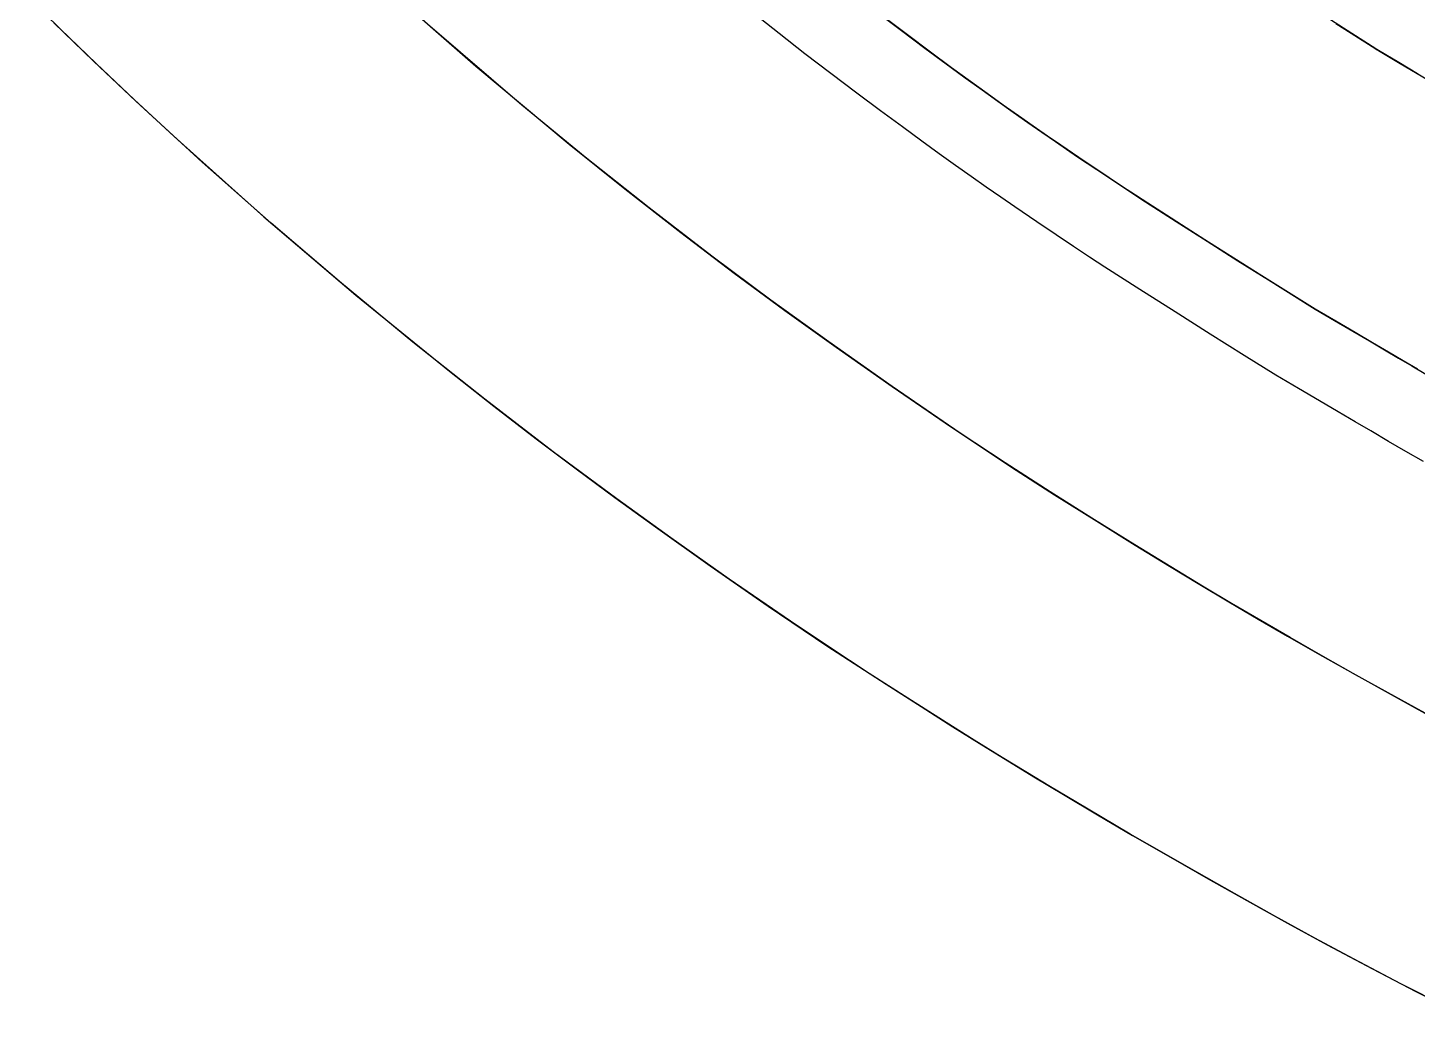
# Model space of a CAD drawing. Extents: x -120222 to -41942, y -19134 to 30932.
# Drawn here: x -97796.9 to -97703.5, y 4074.8 to 4141 of the extents above; entities that cross this region are included whole.
import ezdxf

# ---------------------------------------------------------------- set-up
doc = ezdxf.new("R2010")
doc.units = 0
doc.header["$LTSCALE"] = 150
doc.header["$MEASUREMENT"] = 0
doc.layers.get('0').update_dxf_attribs({"linetype": 'CONTINUOUS'})
doc.layers.add('_____', color=7, linetype='CONTINUOUS')

# ---------------------------------------------------------------- blocks, each defined once
blk = doc.blocks.new('____-461')
at = {"color": 1, "linetype": 'Continuous'}
for points in [[(-104174.931, -406.586, 0), (-104173.235, -407.862, 0), (-104171.664, -409.035, 0), (-104170.238, -410.091, 0), (-104168.957, -411.031, 0), (-104167.821, -411.855, 0), (-104166.76, -412.615, 0), (-104165.737, -413.343, 0), (-104164.75, -414.037, 0), (-104163.8, -414.698, 0), (-104162.896, -415.321, 0), (-104161.399, -416.343, 0), (-104160.112, -417.21, 0), (-104158.959, -417.977, 0), (-104156.835, -419.372, 0), (-104154.77, -420.706, 0), (-104152.698, -422.029, 0), (-104150.621, -423.343, 0), (-104148.574, -424.629, 0), (-104146.632, -425.843, 0)], [(-104145.438, -426.589, 0), (-104149.013, -424.354, 0), (-104152.843, -421.937, 0), (-104156.672, -419.478, 0), (-104157.511, -418.931, 0), (-104158.372, -418.365, 0), (-104159.285, -417.761, 0), (-104160.252, -417.117, 0), (-104161.32, -416.397, 0), (-104162.532, -415.571, 0), (-104163.429, -414.954, 0), (-104164.383, -414.293, 0), (-104165.376, -413.597, 0), (-104166.407, -412.867, 0), (-104167.477, -412.102, 0), (-104168.601, -411.29, 0), (-104169.865, -410.366, 0), (-104171.277, -409.322, 0), (-104172.839, -408.158, 0), (-104174.546, -406.877, 0)], [(-104145.438, -426.589, 0), (-104149.013, -424.354, 0), (-104152.843, -421.937, 0), (-104156.672, -419.478, 0), (-104157.511, -418.931, 0), (-104158.372, -418.365, 0), (-104159.285, -417.761, 0), (-104160.252, -417.117, 0), (-104161.32, -416.397, 0), (-104162.532, -415.571, 0), (-104163.429, -414.954, 0), (-104164.383, -414.293, 0), (-104165.376, -413.597, 0), (-104166.407, -412.867, 0), (-104167.477, -412.102, 0), (-104168.601, -411.29, 0), (-104169.865, -410.366, 0), (-104171.277, -409.322, 0), (-104172.839, -408.158, 0), (-104174.546, -406.877, 0)], [(-104148.073, -431.041, 0), (-104150.21, -429.706, 0), (-104152.485, -428.28, 0), (-104154.849, -426.789, 0), (-104157.209, -425.286, 0), (-104159.559, -423.768, 0), (-104160.592, -423.093, 0), (-104161.68, -422.376, 0), (-104162.845, -421.602, 0), (-104164.134, -420.735, 0), (-104165.628, -419.715, 0), (-104166.557, -419.076, 0), (-104167.536, -418.395, 0), (-104168.553, -417.681, 0), (-104169.608, -416.932, 0), (-104170.701, -416.148, 0), (-104171.866, -415.304, 0), (-104173.179, -414.341, 0), (-104174.638, -413.261, 0), (-104176.247, -412.06, 0), (-104177.985, -410.753, 0), (-104179.729, -409.418, 0), (-104181.46, -408.068, 0), (-104183.71, -406.276, 0)], [(-104141.363, -409.089, 0), (-104142.972, -408.061, 0), (-104144.395, -407.148, 0)], [(-104144.032, -407.381, 0), (-104142.767, -408.192, 0), (-104141.363, -409.089, 0)], [(-104144.032, -407.381, 0), (-104142.767, -408.192, 0), (-104141.363, -409.089, 0)], [(-104137.152, -454.267, 0), (-104140.072, -452.66, 0), (-104142.711, -451.192, 0), (-104145.058, -449.87, 0), (-104147.121, -448.69, 0), (-104149.091, -447.547, 0), (-104151.055, -446.393, 0), (-104153.013, -445.227, 0), (-104155.142, -443.941, 0), (-104157.557, -442.458, 0), (-104160.269, -440.77, 0), (-104163.251, -438.893, 0), (-104166.276, -436.94, 0), (-104169.292, -434.937, 0), (-104173.863, -431.799, 0), (-104178.123, -428.803, 0), (-104182.024, -425.991, 0), (-104185.99, -423.033, 0), (-104190.207, -419.785, 0), (-104194.507, -416.367, 0), (-104198.749, -412.877, 0), (-104204.941, -407.562, 0)], [(-104207.964, -404.864, 0), (-104201.839, -410.259, 0), (-104195.581, -415.494, 0), (-104191.835, -418.505, 0), (-104188.076, -421.439, 0), (-104184.482, -424.17, 0), (-104181.079, -426.679, 0), (-104177.619, -429.161, 0), (-104173.872, -431.793, 0), (-104169.877, -434.541, 0), (-104165.838, -437.226, 0), (-104162.95, -439.084, 0), (-104160.116, -440.867, 0), (-104157.536, -442.471, 0), (-104155.226, -443.89, 0), (-104153.182, -445.126, 0), (-104151.225, -446.293, 0), (-104149.261, -447.448, 0), (-104147.291, -448.592, 0), (-104145.144, -449.821, 0), (-104142.689, -451.204, 0), (-104139.914, -452.747, 0), (-104136.84, -454.438, 0)], [(-104136.654, -473.51, 0), (-104139.673, -471.97, 0), (-104142.854, -470.3, 0), (-104145.452, -468.901, 0), (-104148.137, -467.426, 0), (-104150.862, -465.903, 0), (-104153.394, -464.473, 0), (-104155.747, -463.131, 0), (-104157.866, -461.906, 0), (-104159.755, -460.797, 0), (-104161.523, -459.746, 0), (-104163.232, -458.721, 0), (-104164.88, -457.722, 0), (-104166.468, -456.75, 0), (-104168.355, -455.58, 0), (-104170.472, -454.248, 0), (-104172.822, -452.754, 0), (-104175.403, -451.097, 0), (-104178.065, -449.358, 0), (-104180.706, -447.591, 0), (-104184.813, -444.758, 0), (-104188.75, -441.969, 0), (-104192.378, -439.351, 0), (-104196.641, -436.192, 0), (-104201.235, -432.659, 0), (-104206.082, -428.808, 0), (-104210.876, -424.861, 0), (-104215.599, -420.826, 0), (-104220.25, -416.704, 0), (-104224.702, -412.616, 0), (-104227.549, -409.918, 0), (-104230.204, -407.338, 0)], [(-104231.964, -405.602, 0), (-104229.78, -407.754, 0), (-104227.375, -410.085, 0), (-104224.822, -412.503, 0), (-104222.129, -414.995, 0), (-104216.094, -420.395, 0), (-104209.918, -425.661, 0), (-104203.623, -430.779, 0), (-104200.647, -433.118, 0), (-104197.8, -435.312, 0), (-104195.098, -437.349, 0), (-104192.5, -439.262, 0), (-104189.765, -441.241, 0), (-104186.094, -443.856, 0), (-104182.2, -446.572, 0), (-104178.249, -449.236, 0), (-104174.264, -451.83, 0), (-104171.917, -453.331, 0), (-104169.778, -454.687, 0), (-104167.845, -455.898, 0), (-104166.099, -456.977, 0), (-104164.333, -458.054, 0), (-104162.243, -459.315, 0), (-104160.06, -460.616, 0), (-104157.711, -461.996, 0), (-104155.009, -463.554, 0), (-104152.631, -464.906, 0), (-104150.029, -466.37, 0), (-104147.293, -467.893, 0), (-104144.635, -469.345, 0), (-104141.584, -470.973, 0), (-104138.656, -472.493, 0), (-104135.905, -473.889, 0)], [(-104141.174, -409.211, 0), (-104141.28, -409.143, 0), (-104141.363, -409.089, 0)], [(-104141.363, -409.089, 0), (-104141.257, -409.157, 0), (-104141.174, -409.211, 0)], [(-104141.363, -409.089, 0), (-104141.257, -409.157, 0), (-104141.174, -409.211, 0)], [(-104138.551, -410.764, 0), (-104139.81, -410.019, 0), (-104141.174, -409.211, 0)], [(-104141.174, -409.211, 0), (-104139.823, -410.011, 0), (-104138.575, -410.75, 0), (-104137.432, -411.427, 0)], [(-104141.174, -409.211, 0), (-104139.86, -409.99, 0), (-104138.643, -410.71, 0), (-104137.524, -411.372, 0)], [(-104146.632, -425.843, 0), (-104145.963, -426.261, 0), (-104145.438, -426.589, 0)], [(-104145.438, -426.589, 0), (-104144.122, -427.365, 0), (-104142.905, -428.082, 0), (-104141.789, -428.739, 0), (-104140.768, -429.339, 0), (-104139.82, -429.896, 0), (-104138.943, -430.409, 0), (-104137.997, -430.963, 0)], [(-104138.564, -430.631, 0), (-104139.523, -430.07, 0), (-104140.511, -429.49, 0), (-104141.58, -428.862, 0), (-104142.753, -428.172, 0), (-104144.038, -427.414, 0), (-104145.438, -426.589, 0)], [(-104138.564, -430.631, 0), (-104139.523, -430.07, 0), (-104140.511, -429.49, 0), (-104141.58, -428.862, 0), (-104142.753, -428.172, 0), (-104144.038, -427.414, 0), (-104145.438, -426.589, 0)], [(-104138.16, -436.854, 0), (-104139.327, -436.176, 0), (-104140.493, -435.497, 0), (-104141.695, -434.793, 0), (-104142.743, -434.179, 0), (-104143.888, -433.506, 0), (-104145.147, -432.765, 0), (-104146.542, -431.944, 0), (-104148.073, -431.041, 0)]]:
    blk.add_polyline3d(points, dxfattribs=at)

msp = doc.modelspace()

# ---------------------------------------------------------------- block references
at = {"layer": '_____', "color": 0}
msp.add_blockref('____-461', (6435.10495, 4548.69799), dxfattribs=at)

doc.saveas('drawing.dxf')
